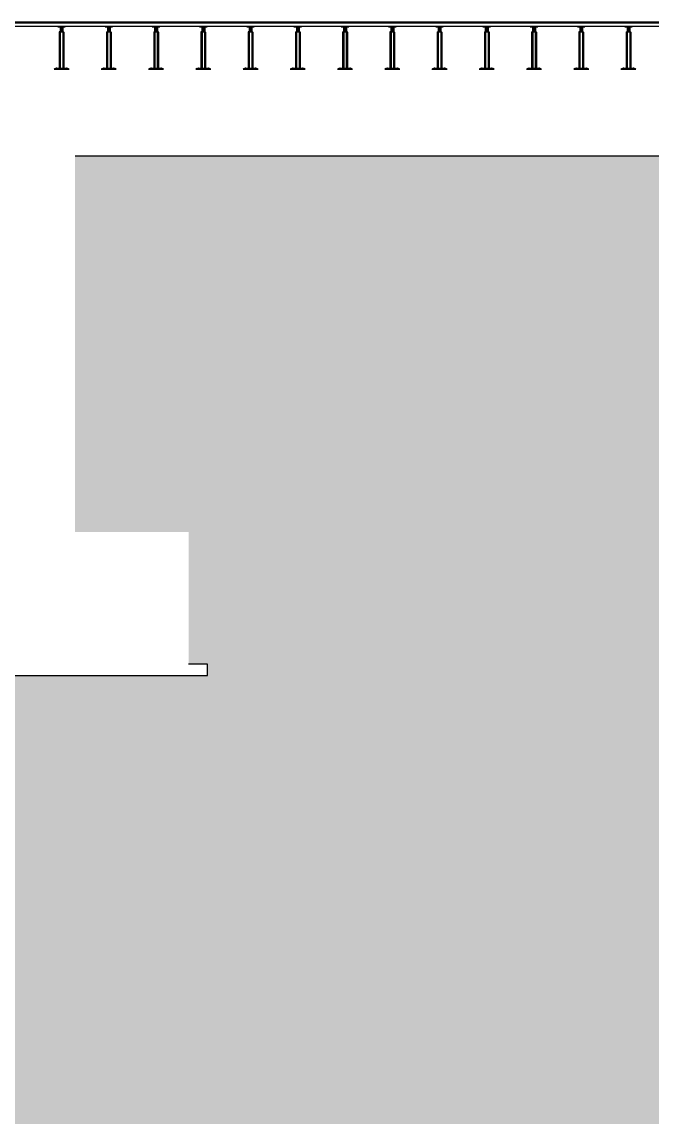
# Model space of a CAD drawing. Header units: millimetres. Extents: x 19868 to 801382, y -4805 to 85279.
# Drawn here: x 124606 to 127941, y 29132 to 34929 of the extents above; entities that cross this region are included whole.
import ezdxf

# ---------------------------------------------------------------- set-up
doc = ezdxf.new("R2010")
doc.units = ezdxf.units.MM
doc.header["$LTSCALE"] = 250
for name, color, linetype in [('A-ELE-4', 4, 'Continuous'), ('A-ELE-8', 8, 'Continuous'), ('A-버림CONC', 4, 'Continuous'), ('GES', 7, 'Continuous'), ('악세스 350', 7, 'Continuous'), ('지반', 254, 'Continuous')]:
    doc.layers.add(name, color=color, linetype=linetype)

# ---------------------------------------------------------------- blocks, each defined once
blk = doc.blocks.new('*U159')
at = {"layer": 'A-ELE-4'}
blk.add_line((-11, 0), (12389, 0), dxfattribs=at)
at = {"layer": 'A-ELE-8'}
for p, q in [((-11, -5), (12389, -5)), ((-11, -23), (12389, -23))]:
    blk.add_line(p, q, dxfattribs=at)
blk = doc.blocks.new('*U160')
at = {"layer": 'GES', "color": 8}
for p, q in [((2578, 224.5, 0), (2578, 227, 0)), ((2578, 227, 0), (2617.9, 227, 0)), ((2578, 224.5, 0), (2617.9, 224.5, 0)), ((2585.5, 196.4, 0), (2585.5, 5.6, 0)), ((2586.4, 197.2, 0), (2590.5, 197.2, 0)), ((2590.4, 224.5, 0), (2590.4, 214.7, 0)), ((2590.4, 221.1, 0), (2590.4, 197.2, 0)), ((2590.4, 219.1, 0), (2605.5, 219.1, 0)), ((2590.4, 219.1, 0), (2605.5, 219.1, 0)), ((2590.4, 214.1, 0), (2605.5, 214.1, 0)), ((2590.4, 214.1, 0), (2605.5, 214.1, 0)), ((2590.4, 209.1, 0), (2605.5, 209.1, 0)), ((2590.4, 209.1, 0), (2605.5, 209.1, 0)), ((2590.4, 204.1, 0), (2605.5, 204.1, 0)), ((2590.4, 204.1, 0), (2605.5, 204.1, 0)), ((2590.4, 199.1, 0), (2605.5, 199.1, 0)), ((2590.4, 199.1, 0), (2605.5, 199.1, 0)), ((2590.5, 197.2, 0), (2605.5, 197.2, 0)), ((2591.4, 196.4, 0), (2591.4, 5.6, 0)), ((2592.2, 197.2, 0), (2603.9, 197.2, 0)), ((2604.7, 196.4, 0), (2604.7, 5.6, 0)), ((2605.5, 224.5, 0), (2605.5, 214.7, 0)), ((2605.5, 221.1, 0), (2605.5, 197.2, 0)), ((2605.5, 197.2, 0), (2609.7, 197.2, 0)), ((2610.5, 196.4, 0), (2610.5, 5.6, 0)), ((2617.9, 224.5, 0), (2617.9, 227, 0)), ((2828, 224.5, 0), (2828, 227, 0)), ((2828, 227, 0), (2867.9, 227, 0)), ((2828, 224.5, 0), (2867.9, 224.5, 0)), ((2835.5, 196.4, 0), (2835.5, 5.6, 0)), ((2836.4, 197.2, 0), (2840.5, 197.2, 0)), ((2840.4, 224.5, 0), (2840.4, 214.7, 0)), ((2840.4, 221.1, 0), (2840.4, 197.2, 0)), ((2840.4, 219.1, 0), (2855.5, 219.1, 0)), ((2840.4, 219.1, 0), (2855.5, 219.1, 0)), ((2840.4, 214.1, 0), (2855.5, 214.1, 0)), ((2840.4, 214.1, 0), (2855.5, 214.1, 0)), ((2840.4, 209.1, 0), (2855.5, 209.1, 0)), ((2840.4, 209.1, 0), (2855.5, 209.1, 0)), ((2840.4, 204.1, 0), (2855.5, 204.1, 0)), ((2840.4, 204.1, 0), (2855.5, 204.1, 0)), ((2840.4, 199.1, 0), (2855.5, 199.1, 0)), ((2840.4, 199.1, 0), (2855.5, 199.1, 0)), ((2840.5, 197.2, 0), (2855.5, 197.2, 0)), ((2841.4, 196.4, 0), (2841.4, 5.6, 0)), ((2842.2, 197.2, 0), (2853.9, 197.2, 0)), ((2854.7, 196.4, 0), (2854.7, 5.6, 0)), ((2855.5, 224.5, 0), (2855.5, 214.7, 0)), ((2855.5, 221.1, 0), (2855.5, 197.2, 0)), ((2855.5, 197.2, 0), (2859.7, 197.2, 0)), ((2860.5, 196.4, 0), (2860.5, 5.6, 0)), ((2867.9, 224.5, 0), (2867.9, 227, 0)), ((3078, 224.5, 0), (3078, 227, 0)), ((3078, 227, 0), (3117.9, 227, 0)), ((3078, 224.5, 0), (3117.9, 224.5, 0)), ((3085.5, 196.4, 0), (3085.5, 5.6, 0)), ((3086.4, 197.2, 0), (3090.5, 197.2, 0)), ((3090.4, 224.5, 0), (3090.4, 214.7, 0)), ((3090.4, 221.1, 0), (3090.4, 197.2, 0)), ((3090.4, 219.1, 0), (3105.5, 219.1, 0)), ((3090.4, 219.1, 0), (3105.5, 219.1, 0)), ((3090.4, 214.1, 0), (3105.5, 214.1, 0)), ((3090.4, 214.1, 0), (3105.5, 214.1, 0)), ((3090.4, 209.1, 0), (3105.5, 209.1, 0)), ((3090.4, 209.1, 0), (3105.5, 209.1, 0)), ((3090.4, 204.1, 0), (3105.5, 204.1, 0)), ((3090.4, 204.1, 0), (3105.5, 204.1, 0)), ((3090.4, 199.1, 0), (3105.5, 199.1, 0)), ((3090.4, 199.1, 0), (3105.5, 199.1, 0)), ((3090.5, 197.2, 0), (3105.5, 197.2, 0)), ((3091.4, 196.4, 0), (3091.4, 5.6, 0)), ((3092.2, 197.2, 0), (3103.9, 197.2, 0)), ((3104.7, 196.4, 0), (3104.7, 5.6, 0)), ((3105.5, 224.5, 0), (3105.5, 214.7, 0)), ((3105.5, 221.1, 0), (3105.5, 197.2, 0)), ((3105.5, 197.2, 0), (3109.7, 197.2, 0)), ((3110.5, 196.4, 0), (3110.5, 5.6, 0)), ((3117.9, 224.5, 0), (3117.9, 227, 0)), ((3328, 224.5, 0), (3328, 227, 0)), ((3328, 227, 0), (3367.9, 227, 0)), ((3328, 224.5, 0), (3367.9, 224.5, 0)), ((3335.5, 196.4, 0), (3335.5, 5.6, 0)), ((3336.4, 197.2, 0), (3340.5, 197.2, 0)), ((3340.4, 224.5, 0), (3340.4, 214.7, 0)), ((3340.4, 221.1, 0), (3340.4, 197.2, 0)), ((3340.4, 219.1, 0), (3355.5, 219.1, 0)), ((3340.4, 219.1, 0), (3355.5, 219.1, 0)), ((3340.4, 214.1, 0), (3355.5, 214.1, 0)), ((3340.4, 214.1, 0), (3355.5, 214.1, 0)), ((3340.4, 209.1, 0), (3355.5, 209.1, 0)), ((3340.4, 209.1, 0), (3355.5, 209.1, 0)), ((3340.4, 204.1, 0), (3355.5, 204.1, 0)), ((3340.4, 204.1, 0), (3355.5, 204.1, 0)), ((3340.4, 199.1, 0), (3355.5, 199.1, 0)), ((3340.4, 199.1, 0), (3355.5, 199.1, 0)), ((3340.5, 197.2, 0), (3355.5, 197.2, 0)), ((3341.4, 196.4, 0), (3341.4, 5.6, 0)), ((3342.2, 197.2, 0), (3353.9, 197.2, 0)), ((3354.7, 196.4, 0), (3354.7, 5.6, 0)), ((3355.5, 224.5, 0), (3355.5, 214.7, 0)), ((3355.5, 221.1, 0), (3355.5, 197.2, 0)), ((3355.5, 197.2, 0), (3359.7, 197.2, 0)), ((3360.5, 196.4, 0), (3360.5, 5.6, 0)), ((3367.9, 224.5, 0), (3367.9, 227, 0)), ((3578, 224.5, 0), (3578, 227, 0)), ((3578, 227, 0), (3617.9, 227, 0)), ((3578, 224.5, 0), (3617.9, 224.5, 0)), ((3585.5, 196.4, 0), (3585.5, 5.6, 0)), ((3586.4, 197.2, 0), (3590.5, 197.2, 0)), ((3590.4, 224.5, 0), (3590.4, 214.7, 0)), ((3590.4, 221.1, 0), (3590.4, 197.2, 0)), ((3590.4, 219.1, 0), (3605.5, 219.1, 0)), ((3590.4, 219.1, 0), (3605.5, 219.1, 0)), ((3590.4, 214.1, 0), (3605.5, 214.1, 0)), ((3590.4, 214.1, 0), (3605.5, 214.1, 0)), ((3590.4, 209.1, 0), (3605.5, 209.1, 0)), ((3590.4, 209.1, 0), (3605.5, 209.1, 0)), ((3590.4, 204.1, 0), (3605.5, 204.1, 0)), ((3590.4, 204.1, 0), (3605.5, 204.1, 0)), ((3590.4, 199.1, 0), (3605.5, 199.1, 0)), ((3590.4, 199.1, 0), (3605.5, 199.1, 0)), ((3590.5, 197.2, 0), (3605.5, 197.2, 0)), ((3591.4, 196.4, 0), (3591.4, 5.6, 0)), ((3592.2, 197.2, 0), (3603.9, 197.2, 0)), ((3604.7, 196.4, 0), (3604.7, 5.6, 0)), ((3605.5, 224.5, 0), (3605.5, 214.7, 0)), ((3605.5, 221.1, 0), (3605.5, 197.2, 0)), ((3605.5, 197.2, 0), (3609.7, 197.2, 0)), ((3610.5, 196.4, 0), (3610.5, 5.6, 0)), ((3617.9, 224.5, 0), (3617.9, 227, 0)), ((3828, 224.5, 0), (3828, 227, 0)), ((3828, 227, 0), (3867.9, 227, 0)), ((3828, 224.5, 0), (3867.9, 224.5, 0)), ((3835.5, 196.4, 0), (3835.5, 5.6, 0)), ((3836.4, 197.2, 0), (3840.5, 197.2, 0)), ((3840.4, 224.5, 0), (3840.4, 214.7, 0)), ((3840.4, 221.1, 0), (3840.4, 197.2, 0)), ((3840.4, 219.1, 0), (3855.5, 219.1, 0)), ((3840.4, 219.1, 0), (3855.5, 219.1, 0)), ((3840.4, 214.1, 0), (3855.5, 214.1, 0)), ((3840.4, 214.1, 0), (3855.5, 214.1, 0)), ((3840.4, 209.1, 0), (3855.5, 209.1, 0)), ((3840.4, 209.1, 0), (3855.5, 209.1, 0)), ((3840.4, 204.1, 0), (3855.5, 204.1, 0)), ((3840.4, 204.1, 0), (3855.5, 204.1, 0)), ((3840.4, 199.1, 0), (3855.5, 199.1, 0)), ((3840.4, 199.1, 0), (3855.5, 199.1, 0)), ((3840.5, 197.2, 0), (3855.5, 197.2, 0)), ((3841.4, 196.4, 0), (3841.4, 5.6, 0)), ((3842.2, 197.2, 0), (3853.9, 197.2, 0)), ((3854.7, 196.4, 0), (3854.7, 5.6, 0)), ((3855.5, 224.5, 0), (3855.5, 214.7, 0)), ((3855.5, 221.1, 0), (3855.5, 197.2, 0)), ((3855.5, 197.2, 0), (3859.7, 197.2, 0)), ((3860.5, 196.4, 0), (3860.5, 5.6, 0)), ((3867.9, 224.5, 0), (3867.9, 227, 0)), ((4078, 224.5, 0), (4078, 227, 0)), ((4078, 227, 0), (4117.9, 227, 0)), ((4078, 224.5, 0), (4117.9, 224.5, 0)), ((4085.5, 196.4, 0), (4085.5, 5.6, 0)), ((4086.4, 197.2, 0), (4090.5, 197.2, 0)), ((4090.4, 224.5, 0), (4090.4, 214.7, 0)), ((4090.4, 221.1, 0), (4090.4, 197.2, 0)), ((4090.4, 219.1, 0), (4105.5, 219.1, 0)), ((4090.4, 219.1, 0), (4105.5, 219.1, 0)), ((4090.4, 214.1, 0), (4105.5, 214.1, 0)), ((4090.4, 214.1, 0), (4105.5, 214.1, 0)), ((4090.4, 209.1, 0), (4105.5, 209.1, 0)), ((4090.4, 209.1, 0), (4105.5, 209.1, 0)), ((4090.4, 204.1, 0), (4105.5, 204.1, 0)), ((4090.4, 204.1, 0), (4105.5, 204.1, 0)), ((4090.4, 199.1, 0), (4105.5, 199.1, 0)), ((4090.4, 199.1, 0), (4105.5, 199.1, 0)), ((4090.5, 197.2, 0), (4105.5, 197.2, 0)), ((4091.4, 196.4, 0), (4091.4, 5.6, 0)), ((4092.2, 197.2, 0), (4103.9, 197.2, 0)), ((4104.7, 196.4, 0), (4104.7, 5.6, 0)), ((4105.5, 224.5, 0), (4105.5, 214.7, 0)), ((4105.5, 221.1, 0), (4105.5, 197.2, 0)), ((4105.5, 197.2, 0), (4109.7, 197.2, 0)), ((4110.5, 196.4, 0), (4110.5, 5.6, 0)), ((4117.9, 224.5, 0), (4117.9, 227, 0)), ((4328, 224.5, 0), (4328, 227, 0)), ((4328, 227, 0), (4367.9, 227, 0)), ((4328, 224.5, 0), (4367.9, 224.5, 0)), ((4335.5, 196.4, 0), (4335.5, 5.6, 0)), ((4336.4, 197.2, 0), (4340.5, 197.2, 0)), ((4340.4, 224.5, 0), (4340.4, 214.7, 0)), ((4340.4, 221.1, 0), (4340.4, 197.2, 0)), ((4340.4, 219.1, 0), (4355.5, 219.1, 0)), ((4340.4, 219.1, 0), (4355.5, 219.1, 0)), ((4340.4, 214.1, 0), (4355.5, 214.1, 0)), ((4340.4, 214.1, 0), (4355.5, 214.1, 0)), ((4340.4, 209.1, 0), (4355.5, 209.1, 0)), ((4340.4, 209.1, 0), (4355.5, 209.1, 0)), ((4340.4, 204.1, 0), (4355.5, 204.1, 0)), ((4340.4, 204.1, 0), (4355.5, 204.1, 0)), ((4340.4, 199.1, 0), (4355.5, 199.1, 0)), ((4340.4, 199.1, 0), (4355.5, 199.1, 0)), ((4340.5, 197.2, 0), (4355.5, 197.2, 0)), ((4341.4, 196.4, 0), (4341.4, 5.6, 0)), ((4342.2, 197.2, 0), (4353.9, 197.2, 0)), ((4354.7, 196.4, 0), (4354.7, 5.6, 0)), ((4355.5, 224.5, 0), (4355.5, 214.7, 0)), ((4355.5, 221.1, 0), (4355.5, 197.2, 0)), ((4355.5, 197.2, 0), (4359.7, 197.2, 0)), ((4360.5, 196.4, 0), (4360.5, 5.6, 0)), ((4367.9, 224.5, 0), (4367.9, 227, 0)), ((4578, 224.5, 0), (4578, 227, 0)), ((4578, 227, 0), (4617.9, 227, 0)), ((4578, 224.5, 0), (4617.9, 224.5, 0)), ((4585.5, 196.4, 0), (4585.5, 5.6, 0)), ((4586.4, 197.2, 0), (4590.5, 197.2, 0)), ((4590.4, 224.5, 0), (4590.4, 214.7, 0)), ((4590.4, 221.1, 0), (4590.4, 197.2, 0)), ((4590.4, 219.1, 0), (4605.5, 219.1, 0)), ((4590.4, 219.1, 0), (4605.5, 219.1, 0)), ((4590.4, 214.1, 0), (4605.5, 214.1, 0)), ((4590.4, 214.1, 0), (4605.5, 214.1, 0)), ((4590.4, 209.1, 0), (4605.5, 209.1, 0)), ((4590.4, 209.1, 0), (4605.5, 209.1, 0)), ((4590.4, 204.1, 0), (4605.5, 204.1, 0)), ((4590.4, 204.1, 0), (4605.5, 204.1, 0)), ((4590.4, 199.1, 0), (4605.5, 199.1, 0)), ((4590.4, 199.1, 0), (4605.5, 199.1, 0)), ((4590.5, 197.2, 0), (4605.5, 197.2, 0)), ((4591.4, 196.4, 0), (4591.4, 5.6, 0)), ((4592.2, 197.2, 0), (4603.9, 197.2, 0)), ((4604.7, 196.4, 0), (4604.7, 5.6, 0)), ((4605.5, 224.5, 0), (4605.5, 214.7, 0)), ((4605.5, 221.1, 0), (4605.5, 197.2, 0)), ((4605.5, 197.2, 0), (4609.7, 197.2, 0)), ((4610.5, 196.4, 0), (4610.5, 5.6, 0)), ((4617.9, 224.5, 0), (4617.9, 227, 0)), ((4828, 224.5, 0), (4828, 227, 0)), ((4828, 227, 0), (4867.9, 227, 0)), ((4828, 224.5, 0), (4867.9, 224.5, 0)), ((4835.5, 196.4, 0), (4835.5, 5.6, 0)), ((4836.4, 197.2, 0), (4840.5, 197.2, 0)), ((4840.4, 224.5, 0), (4840.4, 214.7, 0)), ((4840.4, 221.1, 0), (4840.4, 197.2, 0)), ((4840.4, 219.1, 0), (4855.5, 219.1, 0)), ((4840.4, 219.1, 0), (4855.5, 219.1, 0)), ((4840.4, 214.1, 0), (4855.5, 214.1, 0)), ((4840.4, 214.1, 0), (4855.5, 214.1, 0)), ((4840.4, 209.1, 0), (4855.5, 209.1, 0)), ((4840.4, 209.1, 0), (4855.5, 209.1, 0)), ((4840.4, 204.1, 0), (4855.5, 204.1, 0)), ((4840.4, 204.1, 0), (4855.5, 204.1, 0)), ((4840.4, 199.1, 0), (4855.5, 199.1, 0)), ((4840.4, 199.1, 0), (4855.5, 199.1, 0)), ((4840.5, 197.2, 0), (4855.5, 197.2, 0)), ((4841.4, 196.4, 0), (4841.4, 5.6, 0)), ((4842.2, 197.2, 0), (4853.9, 197.2, 0)), ((4854.7, 196.4, 0), (4854.7, 5.6, 0)), ((4855.5, 224.5, 0), (4855.5, 214.7, 0)), ((4855.5, 221.1, 0), (4855.5, 197.2, 0)), ((4855.5, 197.2, 0), (4859.7, 197.2, 0)), ((4860.5, 196.4, 0), (4860.5, 5.6, 0)), ((4867.9, 224.5, 0), (4867.9, 227, 0)), ((5078, 224.5, 0), (5078, 227, 0)), ((5078, 227, 0), (5117.9, 227, 0)), ((5078, 224.5, 0), (5117.9, 224.5, 0)), ((5085.5, 196.4, 0), (5085.5, 5.6, 0)), ((5086.4, 197.2, 0), (5090.5, 197.2, 0)), ((5090.4, 224.5, 0), (5090.4, 214.7, 0)), ((5090.4, 221.1, 0), (5090.4, 197.2, 0)), ((5090.4, 219.1, 0), (5105.5, 219.1, 0)), ((5090.4, 219.1, 0), (5105.5, 219.1, 0)), ((5090.4, 214.1, 0), (5105.5, 214.1, 0)), ((5090.4, 214.1, 0), (5105.5, 214.1, 0)), ((5090.4, 209.1, 0), (5105.5, 209.1, 0)), ((5090.4, 209.1, 0), (5105.5, 209.1, 0)), ((5090.4, 204.1, 0), (5105.5, 204.1, 0)), ((5090.4, 204.1, 0), (5105.5, 204.1, 0)), ((5090.4, 199.1, 0), (5105.5, 199.1, 0)), ((5090.4, 199.1, 0), (5105.5, 199.1, 0)), ((5090.5, 197.2, 0), (5105.5, 197.2, 0)), ((5091.4, 196.4, 0), (5091.4, 5.6, 0)), ((5092.2, 197.2, 0), (5103.9, 197.2, 0)), ((5104.7, 196.4, 0), (5104.7, 5.6, 0)), ((5105.5, 224.5, 0), (5105.5, 214.7, 0)), ((5105.5, 221.1, 0), (5105.5, 197.2, 0)), ((5105.5, 197.2, 0), (5109.7, 197.2, 0)), ((5110.5, 196.4, 0), (5110.5, 5.6, 0)), ((5117.9, 224.5, 0), (5117.9, 227, 0)), ((5328, 224.5, 0), (5328, 227, 0)), ((5328, 227, 0), (5367.9, 227, 0)), ((5328, 224.5, 0), (5367.9, 224.5, 0)), ((5335.5, 196.4, 0), (5335.5, 5.6, 0)), ((5336.4, 197.2, 0), (5340.5, 197.2, 0)), ((5340.4, 224.5, 0), (5340.4, 214.7, 0)), ((5340.4, 221.1, 0), (5340.4, 197.2, 0)), ((5340.4, 219.1, 0), (5355.5, 219.1, 0)), ((5340.4, 219.1, 0), (5355.5, 219.1, 0)), ((5340.4, 214.1, 0), (5355.5, 214.1, 0)), ((5340.4, 214.1, 0), (5355.5, 214.1, 0)), ((5340.4, 209.1, 0), (5355.5, 209.1, 0)), ((5340.4, 209.1, 0), (5355.5, 209.1, 0)), ((5340.4, 204.1, 0), (5355.5, 204.1, 0)), ((5340.4, 204.1, 0), (5355.5, 204.1, 0)), ((5340.4, 199.1, 0), (5355.5, 199.1, 0)), ((5340.4, 199.1, 0), (5355.5, 199.1, 0)), ((5340.5, 197.2, 0), (5355.5, 197.2, 0)), ((5341.4, 196.4, 0), (5341.4, 5.6, 0)), ((5342.2, 197.2, 0), (5353.9, 197.2, 0)), ((5354.7, 196.4, 0), (5354.7, 5.6, 0)), ((5355.5, 224.5, 0), (5355.5, 214.7, 0)), ((5355.5, 221.1, 0), (5355.5, 197.2, 0)), ((5355.5, 197.2, 0), (5359.7, 197.2, 0)), ((5360.5, 196.4, 0), (5360.5, 5.6, 0)), ((5367.9, 224.5, 0), (5367.9, 227, 0)), ((5578, 224.5, 0), (5578, 227, 0)), ((5578, 227, 0), (5617.9, 227, 0)), ((5578, 224.5, 0), (5617.9, 224.5, 0)), ((5585.5, 196.4, 0), (5585.5, 5.6, 0)), ((5586.4, 197.2, 0), (5590.5, 197.2, 0)), ((5590.4, 224.5, 0), (5590.4, 214.7, 0)), ((5590.4, 221.1, 0), (5590.4, 197.2, 0)), ((5590.4, 219.1, 0), (5605.5, 219.1, 0)), ((5590.4, 219.1, 0), (5605.5, 219.1, 0)), ((5590.4, 214.1, 0), (5605.5, 214.1, 0)), ((5590.4, 214.1, 0), (5605.5, 214.1, 0)), ((5590.4, 209.1, 0), (5605.5, 209.1, 0)), ((5590.4, 209.1, 0), (5605.5, 209.1, 0)), ((5590.4, 204.1, 0), (5605.5, 204.1, 0)), ((5590.4, 204.1, 0), (5605.5, 204.1, 0)), ((5590.4, 199.1, 0), (5605.5, 199.1, 0)), ((5590.4, 199.1, 0), (5605.5, 199.1, 0)), ((5590.5, 197.2, 0), (5605.5, 197.2, 0)), ((5591.4, 196.4, 0), (5591.4, 5.6, 0)), ((5592.2, 197.2, 0), (5603.9, 197.2, 0)), ((5604.7, 196.4, 0), (5604.7, 5.6, 0)), ((5605.5, 224.5, 0), (5605.5, 214.7, 0)), ((5605.5, 221.1, 0), (5605.5, 197.2, 0)), ((5605.5, 197.2, 0), (5609.7, 197.2, 0)), ((5610.5, 196.4, 0), (5610.5, 5.6, 0)), ((5617.9, 224.5, 0), (5617.9, 227, 0)), ((2558.3, 0), (2637.7, 0, 0)), ((2564.7, 2.9), (2631.4, 2.9)), ((2573.2, 5.2), (2623.3, 5.2)), ((2586.4, 4.7, 0), (2590.5, 4.7, 0)), ((2589.7, 4.7, 0), (2589.7, 5.2)), ((2590.5, 4.7, 0), (2605.5, 4.7, 0)), ((2592.2, 4.7, 0), (2603.9, 4.7, 0)), ((2605.5, 4.7, 0), (2609.7, 4.7, 0)), ((2606.4, 4.7, 0), (2606.4, 5.2)), ((2808.3, 0), (2887.7, 0, 0)), ((2814.7, 2.9), (2881.4, 2.9)), ((2823.2, 5.2), (2873.3, 5.2)), ((2836.4, 4.7, 0), (2840.5, 4.7, 0)), ((2839.7, 4.7, 0), (2839.7, 5.2)), ((2840.5, 4.7, 0), (2855.5, 4.7, 0)), ((2842.2, 4.7, 0), (2853.9, 4.7, 0)), ((2855.5, 4.7, 0), (2859.7, 4.7, 0)), ((2856.4, 4.7, 0), (2856.4, 5.2)), ((3058.3, 0), (3137.7, 0, 0)), ((3064.7, 2.9), (3131.4, 2.9)), ((3073.2, 5.2), (3123.3, 5.2)), ((3086.4, 4.7, 0), (3090.5, 4.7, 0)), ((3089.7, 4.7, 0), (3089.7, 5.2)), ((3090.5, 4.7, 0), (3105.5, 4.7, 0)), ((3092.2, 4.7, 0), (3103.9, 4.7, 0)), ((3105.5, 4.7, 0), (3109.7, 4.7, 0)), ((3106.4, 4.7, 0), (3106.4, 5.2)), ((3308.3, 0), (3387.7, 0, 0)), ((3314.7, 2.9), (3381.4, 2.9)), ((3323.2, 5.2), (3373.3, 5.2)), ((3336.4, 4.7, 0), (3340.5, 4.7, 0)), ((3339.7, 4.7, 0), (3339.7, 5.2)), ((3340.5, 4.7, 0), (3355.5, 4.7, 0)), ((3342.2, 4.7, 0), (3353.9, 4.7, 0)), ((3355.5, 4.7, 0), (3359.7, 4.7, 0)), ((3356.4, 4.7, 0), (3356.4, 5.2)), ((3558.3, 0), (3637.7, 0, 0)), ((3564.7, 2.9), (3631.4, 2.9)), ((3573.2, 5.2), (3623.3, 5.2)), ((3586.4, 4.7, 0), (3590.5, 4.7, 0)), ((3589.7, 4.7, 0), (3589.7, 5.2)), ((3590.5, 4.7, 0), (3605.5, 4.7, 0)), ((3592.2, 4.7, 0), (3603.9, 4.7, 0)), ((3605.5, 4.7, 0), (3609.7, 4.7, 0)), ((3606.4, 4.7, 0), (3606.4, 5.2)), ((3808.3, 0), (3887.7, 0, 0)), ((3814.7, 2.9), (3881.4, 2.9)), ((3823.2, 5.2), (3873.3, 5.2)), ((3836.4, 4.7, 0), (3840.5, 4.7, 0)), ((3839.7, 4.7, 0), (3839.7, 5.2)), ((3840.5, 4.7, 0), (3855.5, 4.7, 0)), ((3842.2, 4.7, 0), (3853.9, 4.7, 0)), ((3855.5, 4.7, 0), (3859.7, 4.7, 0)), ((3856.4, 4.7, 0), (3856.4, 5.2)), ((4058.3, 0), (4137.7, 0, 0)), ((4064.7, 2.9), (4131.4, 2.9)), ((4073.2, 5.2), (4123.3, 5.2)), ((4086.4, 4.7, 0), (4090.5, 4.7, 0)), ((4089.7, 4.7, 0), (4089.7, 5.2)), ((4090.5, 4.7, 0), (4105.5, 4.7, 0)), ((4092.2, 4.7, 0), (4103.9, 4.7, 0)), ((4105.5, 4.7, 0), (4109.7, 4.7, 0)), ((4106.4, 4.7, 0), (4106.4, 5.2)), ((4308.3, 0), (4387.7, 0, 0)), ((4314.7, 2.9), (4381.4, 2.9)), ((4323.2, 5.2), (4373.3, 5.2)), ((4336.4, 4.7, 0), (4340.5, 4.7, 0)), ((4339.7, 4.7, 0), (4339.7, 5.2)), ((4340.5, 4.7, 0), (4355.5, 4.7, 0)), ((4342.2, 4.7, 0), (4353.9, 4.7, 0)), ((4355.5, 4.7, 0), (4359.7, 4.7, 0)), ((4356.4, 4.7, 0), (4356.4, 5.2)), ((4558.3, 0), (4637.7, 0, 0)), ((4564.7, 2.9), (4631.4, 2.9)), ((4573.2, 5.2), (4623.3, 5.2)), ((4586.4, 4.7, 0), (4590.5, 4.7, 0)), ((4589.7, 4.7, 0), (4589.7, 5.2)), ((4590.5, 4.7, 0), (4605.5, 4.7, 0)), ((4592.2, 4.7, 0), (4603.9, 4.7, 0)), ((4605.5, 4.7, 0), (4609.7, 4.7, 0)), ((4606.4, 4.7, 0), (4606.4, 5.2)), ((4808.3, 0), (4887.7, 0, 0)), ((4814.7, 2.9), (4881.4, 2.9)), ((4823.2, 5.2), (4873.3, 5.2)), ((4836.4, 4.7, 0), (4840.5, 4.7, 0)), ((4839.7, 4.7, 0), (4839.7, 5.2)), ((4840.5, 4.7, 0), (4855.5, 4.7, 0)), ((4842.2, 4.7, 0), (4853.9, 4.7, 0)), ((4855.5, 4.7, 0), (4859.7, 4.7, 0)), ((4856.4, 4.7, 0), (4856.4, 5.2)), ((5058.3, 0), (5137.7, 0, 0)), ((5064.7, 2.9), (5131.4, 2.9)), ((5073.2, 5.2), (5123.3, 5.2)), ((5086.4, 4.7, 0), (5090.5, 4.7, 0)), ((5089.7, 4.7, 0), (5089.7, 5.2)), ((5090.5, 4.7, 0), (5105.5, 4.7, 0)), ((5092.2, 4.7, 0), (5103.9, 4.7, 0)), ((5105.5, 4.7, 0), (5109.7, 4.7, 0)), ((5106.4, 4.7, 0), (5106.4, 5.2)), ((5308.3, 0), (5387.7, 0, 0)), ((5314.7, 2.9), (5381.4, 2.9)), ((5323.2, 5.2), (5373.3, 5.2)), ((5336.4, 4.7, 0), (5340.5, 4.7, 0)), ((5339.7, 4.7, 0), (5339.7, 5.2)), ((5340.5, 4.7, 0), (5355.5, 4.7, 0)), ((5342.2, 4.7, 0), (5353.9, 4.7, 0)), ((5355.5, 4.7, 0), (5359.7, 4.7, 0)), ((5356.4, 4.7, 0), (5356.4, 5.2)), ((5558.3, 0), (5637.7, 0, 0)), ((5564.7, 2.9), (5631.4, 2.9)), ((5573.2, 5.2), (5623.3, 5.2)), ((5586.4, 4.7, 0), (5590.5, 4.7, 0)), ((5589.7, 4.7, 0), (5589.7, 5.2)), ((5590.5, 4.7, 0), (5605.5, 4.7, 0)), ((5592.2, 4.7, 0), (5603.9, 4.7, 0)), ((5605.5, 4.7, 0), (5609.7, 4.7, 0)), ((5606.4, 4.7, 0), (5606.4, 5.2))]:
    blk.add_line(p, q, dxfattribs=at)
for centre, radius, start, end in [((2586.4, 196.4, 0), 0.833, 90, 180), ((2590.5, 196.4, 0), 0.833, 0, 90), ((2592.2, 196.4, 0), 0.833, 90, 180), ((2603.9, 196.4, 0), 0.833, 0, 90), ((2605.5, 196.4, 0), 0.833, 90, 180), ((2609.7, 196.4, 0), 0.833, 0, 90), ((2836.4, 196.4, 0), 0.833, 90, 180), ((2840.5, 196.4, 0), 0.833, 0, 90), ((2842.2, 196.4, 0), 0.833, 90, 180), ((2853.9, 196.4, 0), 0.833, 0, 90), ((2855.5, 196.4, 0), 0.833, 90, 180), ((2859.7, 196.4, 0), 0.833, 0, 90), ((3086.4, 196.4, 0), 0.833, 90, 180), ((3090.5, 196.4, 0), 0.833, 0, 90), ((3092.2, 196.4, 0), 0.833, 90, 180), ((3103.9, 196.4, 0), 0.833, 0, 90), ((3105.5, 196.4, 0), 0.833, 90, 180), ((3109.7, 196.4, 0), 0.833, 0, 90), ((3336.4, 196.4, 0), 0.833, 90, 180), ((3340.5, 196.4, 0), 0.833, 0, 90), ((3342.2, 196.4, 0), 0.833, 90, 180), ((3353.9, 196.4, 0), 0.833, 0, 90), ((3355.5, 196.4, 0), 0.833, 90, 180), ((3359.7, 196.4, 0), 0.833, 0, 90), ((3586.4, 196.4, 0), 0.833, 90, 180), ((3590.5, 196.4, 0), 0.833, 0, 90), ((3592.2, 196.4, 0), 0.833, 90, 180), ((3603.9, 196.4, 0), 0.833, 0, 90), ((3605.5, 196.4, 0), 0.833, 90, 180), ((3609.7, 196.4, 0), 0.833, 0, 90), ((3836.4, 196.4, 0), 0.833, 90, 180), ((3840.5, 196.4, 0), 0.833, 0, 90), ((3842.2, 196.4, 0), 0.833, 90, 180), ((3853.9, 196.4, 0), 0.833, 0, 90), ((3855.5, 196.4, 0), 0.833, 90, 180), ((3859.7, 196.4, 0), 0.833, 0, 90), ((4086.4, 196.4, 0), 0.833, 90, 180), ((4090.5, 196.4, 0), 0.833, 0, 90), ((4092.2, 196.4, 0), 0.833, 90, 180), ((4103.9, 196.4, 0), 0.833, 0, 90), ((4105.5, 196.4, 0), 0.833, 90, 180), ((4109.7, 196.4, 0), 0.833, 0, 90), ((4336.4, 196.4, 0), 0.833, 90, 180), ((4340.5, 196.4, 0), 0.833, 0, 90), ((4342.2, 196.4, 0), 0.833, 90, 180), ((4353.9, 196.4, 0), 0.833, 0, 90), ((4355.5, 196.4, 0), 0.833, 90, 180), ((4359.7, 196.4, 0), 0.833, 0, 90), ((4586.4, 196.4, 0), 0.833, 90, 180), ((4590.5, 196.4, 0), 0.833, 0, 90), ((4592.2, 196.4, 0), 0.833, 90, 180), ((4603.9, 196.4, 0), 0.833, 0, 90), ((4605.5, 196.4, 0), 0.833, 90, 180), ((4609.7, 196.4, 0), 0.833, 0, 90), ((4836.4, 196.4, 0), 0.833, 90, 180), ((4840.5, 196.4, 0), 0.833, 0, 90), ((4842.2, 196.4, 0), 0.833, 90, 180), ((4853.9, 196.4, 0), 0.833, 0, 90), ((4855.5, 196.4, 0), 0.833, 90, 180), ((4859.7, 196.4, 0), 0.833, 0, 90), ((5086.4, 196.4, 0), 0.833, 90, 180), ((5090.5, 196.4, 0), 0.833, 0, 90), ((5092.2, 196.4, 0), 0.833, 90, 180), ((5103.9, 196.4, 0), 0.833, 0, 90), ((5105.5, 196.4, 0), 0.833, 90, 180), ((5109.7, 196.4, 0), 0.833, 0, 90), ((5336.4, 196.4, 0), 0.833, 90, 180), ((5340.5, 196.4, 0), 0.833, 0, 90), ((5342.2, 196.4, 0), 0.833, 90, 180), ((5353.9, 196.4, 0), 0.833, 0, 90), ((5355.5, 196.4, 0), 0.833, 90, 180), ((5359.7, 196.4, 0), 0.833, 0, 90), ((5586.4, 196.4, 0), 0.833, 90, 180), ((5590.5, 196.4, 0), 0.833, 0, 90), ((5592.2, 196.4, 0), 0.833, 90, 180), ((5603.9, 196.4, 0), 0.833, 0, 90), ((5605.5, 196.4, 0), 0.833, 90, 180), ((5609.7, 196.4, 0), 0.833, 0, 90), ((2564.7, -5.4), 8.33, 90, 139.75602), ((2573.2, -3.2), 8.33, 90, 132.90538), ((2586.4, 5.6, 0), 0.833, 180, 270), ((2590.5, 5.6, 0), 0.833, 270, 0), ((2592.2, 5.6, 0), 0.833, 180, 270), ((2603.9, 5.6, 0), 0.833, 270, 0), ((2605.5, 5.6, 0), 0.833, 180, 270), ((2609.7, 5.6, 0), 0.833, 270, 0), ((2623.3, -3.2), 8.33, 47.09462, 90), ((2631.4, -5.4), 8.33, 40.24398, 90), ((2814.7, -5.4), 8.33, 90, 139.75602), ((2823.2, -3.2), 8.33, 90, 132.90538), ((2836.4, 5.6, 0), 0.833, 180, 270), ((2840.5, 5.6, 0), 0.833, 270, 0), ((2842.2, 5.6, 0), 0.833, 180, 270), ((2853.9, 5.6, 0), 0.833, 270, 0), ((2855.5, 5.6, 0), 0.833, 180, 270), ((2859.7, 5.6, 0), 0.833, 270, 0), ((2873.3, -3.2), 8.33, 47.09462, 90), ((2881.4, -5.4), 8.33, 40.24398, 90), ((3064.7, -5.4), 8.33, 90, 139.75602), ((3073.2, -3.2), 8.33, 90, 132.90538), ((3086.4, 5.6, 0), 0.833, 180, 270), ((3090.5, 5.6, 0), 0.833, 270, 0), ((3092.2, 5.6, 0), 0.833, 180, 270), ((3103.9, 5.6, 0), 0.833, 270, 0), ((3105.5, 5.6, 0), 0.833, 180, 270), ((3109.7, 5.6, 0), 0.833, 270, 0), ((3123.3, -3.2), 8.33, 47.09462, 90), ((3131.4, -5.4), 8.33, 40.24398, 90), ((3314.7, -5.4), 8.33, 90, 139.75602), ((3323.2, -3.2), 8.33, 90, 132.90538), ((3336.4, 5.6, 0), 0.833, 180, 270), ((3340.5, 5.6, 0), 0.833, 270, 0), ((3342.2, 5.6, 0), 0.833, 180, 270), ((3353.9, 5.6, 0), 0.833, 270, 0), ((3355.5, 5.6, 0), 0.833, 180, 270), ((3359.7, 5.6, 0), 0.833, 270, 0), ((3373.3, -3.2), 8.33, 47.09462, 90), ((3381.4, -5.4), 8.33, 40.24398, 90), ((3564.7, -5.4), 8.33, 90, 139.75602), ((3573.2, -3.2), 8.33, 90, 132.90538), ((3586.4, 5.6, 0), 0.833, 180, 270), ((3590.5, 5.6, 0), 0.833, 270, 0), ((3592.2, 5.6, 0), 0.833, 180, 270), ((3603.9, 5.6, 0), 0.833, 270, 0), ((3605.5, 5.6, 0), 0.833, 180, 270), ((3609.7, 5.6, 0), 0.833, 270, 0), ((3623.3, -3.2), 8.33, 47.09462, 90), ((3631.4, -5.4), 8.33, 40.24398, 90), ((3814.7, -5.4), 8.33, 90, 139.75602), ((3823.2, -3.2), 8.33, 90, 132.90538), ((3836.4, 5.6, 0), 0.833, 180, 270), ((3840.5, 5.6, 0), 0.833, 270, 0), ((3842.2, 5.6, 0), 0.833, 180, 270), ((3853.9, 5.6, 0), 0.833, 270, 0), ((3855.5, 5.6, 0), 0.833, 180, 270), ((3859.7, 5.6, 0), 0.833, 270, 0), ((3873.3, -3.2), 8.33, 47.09462, 90), ((3881.4, -5.4), 8.33, 40.24398, 90), ((4064.7, -5.4), 8.33, 90, 139.75602), ((4073.2, -3.2), 8.33, 90, 132.90538), ((4086.4, 5.6, 0), 0.833, 180, 270), ((4090.5, 5.6, 0), 0.833, 270, 0), ((4092.2, 5.6, 0), 0.833, 180, 270), ((4103.9, 5.6, 0), 0.833, 270, 0), ((4105.5, 5.6, 0), 0.833, 180, 270), ((4109.7, 5.6, 0), 0.833, 270, 0), ((4123.3, -3.2), 8.33, 47.09462, 90), ((4131.4, -5.4), 8.33, 40.24398, 90), ((4314.7, -5.4), 8.33, 90, 139.75602), ((4323.2, -3.2), 8.33, 90, 132.90538), ((4336.4, 5.6, 0), 0.833, 180, 270), ((4340.5, 5.6, 0), 0.833, 270, 0), ((4342.2, 5.6, 0), 0.833, 180, 270), ((4353.9, 5.6, 0), 0.833, 270, 0), ((4355.5, 5.6, 0), 0.833, 180, 270), ((4359.7, 5.6, 0), 0.833, 270, 0), ((4373.3, -3.2), 8.33, 47.09462, 90), ((4381.4, -5.4), 8.33, 40.24398, 90), ((4564.7, -5.4), 8.33, 90, 139.75602), ((4573.2, -3.2), 8.33, 90, 132.90538), ((4586.4, 5.6, 0), 0.833, 180, 270), ((4590.5, 5.6, 0), 0.833, 270, 0), ((4592.2, 5.6, 0), 0.833, 180, 270), ((4603.9, 5.6, 0), 0.833, 270, 0), ((4605.5, 5.6, 0), 0.833, 180, 270), ((4609.7, 5.6, 0), 0.833, 270, 0), ((4623.3, -3.2), 8.33, 47.09462, 90), ((4631.4, -5.4), 8.33, 40.24398, 90), ((4814.7, -5.4), 8.33, 90, 139.75602), ((4823.2, -3.2), 8.33, 90, 132.90538), ((4836.4, 5.6, 0), 0.833, 180, 270), ((4840.5, 5.6, 0), 0.833, 270, 0), ((4842.2, 5.6, 0), 0.833, 180, 270), ((4853.9, 5.6, 0), 0.833, 270, 0), ((4855.5, 5.6, 0), 0.833, 180, 270), ((4859.7, 5.6, 0), 0.833, 270, 0), ((4873.3, -3.2), 8.33, 47.09462, 90), ((4881.4, -5.4), 8.33, 40.24398, 90), ((5064.7, -5.4), 8.33, 90, 139.75602), ((5073.2, -3.2), 8.33, 90, 132.90538), ((5086.4, 5.6, 0), 0.833, 180, 270), ((5090.5, 5.6, 0), 0.833, 270, 0), ((5092.2, 5.6, 0), 0.833, 180, 270), ((5103.9, 5.6, 0), 0.833, 270, 0), ((5105.5, 5.6, 0), 0.833, 180, 270), ((5109.7, 5.6, 0), 0.833, 270, 0), ((5123.3, -3.2), 8.33, 47.09462, 90), ((5131.4, -5.4), 8.33, 40.24398, 90), ((5314.7, -5.4), 8.33, 90, 139.75602), ((5323.2, -3.2), 8.33, 90, 132.90538), ((5336.4, 5.6, 0), 0.833, 180, 270), ((5340.5, 5.6, 0), 0.833, 270, 0), ((5342.2, 5.6, 0), 0.833, 180, 270), ((5353.9, 5.6, 0), 0.833, 270, 0), ((5355.5, 5.6, 0), 0.833, 180, 270), ((5359.7, 5.6, 0), 0.833, 270, 0), ((5373.3, -3.2), 8.33, 47.09462, 90), ((5381.4, -5.4), 8.33, 40.24398, 90), ((5564.7, -5.4), 8.33, 90, 139.75602), ((5573.2, -3.2), 8.33, 90, 132.90538), ((5586.4, 5.6, 0), 0.833, 180, 270), ((5590.5, 5.6, 0), 0.833, 270, 0), ((5592.2, 5.6, 0), 0.833, 180, 270), ((5603.9, 5.6, 0), 0.833, 270, 0), ((5605.5, 5.6, 0), 0.833, 180, 270), ((5609.7, 5.6, 0), 0.833, 270, 0), ((5623.3, -3.2), 8.33, 47.09462, 90), ((5631.4, -5.4), 8.33, 40.24398, 90)]:
    blk.add_arc(centre, radius, start, end, dxfattribs=at)

msp = doc.modelspace()

# ---------------------------------------------------------------- hatches: boundary and pattern name
at = {"layer": '지반'}
h = msp.add_hatch(dxfattribs=at)
h.set_pattern_fill('EARTH', color=251, scale=70, angle=45)
h.paths.add_polyline_path([(35638.2, 34128.9), (27538.2, 33228.9), (19867.8, 33228.9), (19867.8, 23234.4), (170632.4, 23234.4), (170632.4, 34678.9), (161838.2, 34678.9), (161838.2, 34628.9), (161888.2, 34628.9), (161888.2, 34568.9), (161638.2, 34568.9), (161638.2, 34628.9), (161688.2, 34628.9), (161688.2, 34828.9), (159788.2, 34828.9), (159788.2, 34778.9), (159638.2, 34778.9), (159638.2, 33758.9), (159538.2, 33758.9), (159538.2, 31528.9), (160638.2, 31528.9), (160638.2, 30028.9), (160738.2, 30028.9), (160738.2, 29968.9), (145618.2, 29968.9), (145618.2, 30028.9), (145718.2, 30028.9), (145718.2, 30768.9), (142618.2, 30768.9), (142618.2, 30828.9), (142718.2, 30828.9), (142718.2, 31528.9), (143318.2, 31528.9), (143318.2, 33668.9), (141343.1, 33668.9), (141163.1, 33488.9), (139953.4, 33488.9), (139773.4, 33668.9), (137588.2, 33668.9), (137588.2, 33728.9), (137688.2, 33728.9), (137688.2, 34318.9), (135363.1, 34318.9), (135263.1, 34218.9), (124888.2, 34218.9), (124888.2, 32228.9), (125488.2, 32228.9), (125488.2, 31528.9), (125588.2, 31528.9), (125588.2, 31468.9), (123888.2, 31468.9), (123888.2, 31528.9), (123988.2, 31528.9), (123988.2, 31868.9), (118638.2, 31868.9), (118638.2, 31528.9), (118738.2, 31528.9), (118738.2, 31468.9), (117038.2, 31468.9), (117038.2, 31528.9), (117138.2, 31528.9), (117138.2, 32228.9), (117738.2, 32228.9), (117738.2, 34348.9), (115338.2, 34348.9), (115338.2, 33878.9), (115438.2, 33878.9), (115438.2, 33818.9), (114638.2, 33818.9), (114638.2, 33878.9), (114738.2, 33878.9), (114738.2, 34338.9), (88438.2, 34338.9), (88438.2, 31628.9), (89038.2, 31628.9), (89038.2, 30928.9), (89138.2, 30928.9), (89138.2, 30868.9), (87438.2, 30868.9), (87438.2, 30928.9), (87538.2, 30928.9), (87538.2, 31268.9), (82938.2, 31268.9), (82938.2, 30928.9), (83038.2, 30928.9), (83038.2, 30868.9), (81338.2, 30868.9), (81338.2, 30928.9), (81438.2, 30928.9), (81438.2, 31268.9), (75338.2, 31268.9), (75338.2, 30928.9), (75438.2, 30928.9), (75438.2, 30868.9), (73738.2, 30868.9), (73738.2, 30928.9), (73838.2, 30928.9), (73838.2, 31628.9), (74438.2, 31628.9), (74438.2, 33818.9), (56438.2, 33818.9), (56438.2, 31878.9), (57038.2, 31878.9), (57038.2, 30878.9), (57138.2, 30878.9), (57138.2, 30818.9), (52138.2, 30818.9), (52138.2, 30878.9), (52238.2, 30878.9), (52238.2, 31878.9), (52538.2, 31878.9), (52538.2, 33748.9), (45258.2, 33748.9), (45258.2, 33108.9), (45358.2, 33108.9), (45358.2, 33048.9), (43518.2, 33048.9), (43518.2, 33108.9), (43618.2, 33108.9), (43618.2, 33648.9), (41678.2, 33648.9), (41608.2, 33718.9), (40588.2, 33718.9), (40588.2, 33028.9), (40688.2, 33028.9), (40688.2, 32968.9), (38988.2, 32968.9), (38988.2, 33028.9), (39088.2, 33028.9), (39088.2, 33678.9), (38838.2, 33828.9), (38838.2, 34308.9), (38848.7, 34319.4), (37038.2, 34128.9)])

# ---------------------------------------------------------------- linework, layer by layer
at = {"layer": 'A-버림CONC'}
for p, q in [((135263.1, 34218.9), (124888.2, 34218.9)), ((125588.2, 31528.9), (125488.2, 31528.9)), ((125588.2, 31468.9), (125588.2, 31528.9)), ((123888.2, 31468.9), (125588.2, 31468.9))]:
    msp.add_line(p, q, dxfattribs=at)

# ---------------------------------------------------------------- block references
at = {"layer": 'GES'}
msp.add_blockref('*U160', (122218.2, 34678.9), dxfattribs=at)
at = {"layer": '악세스 350'}
msp.add_blockref('*U159', (122249.2, 34928.9), dxfattribs=at)

doc.saveas('drawing.dxf')
